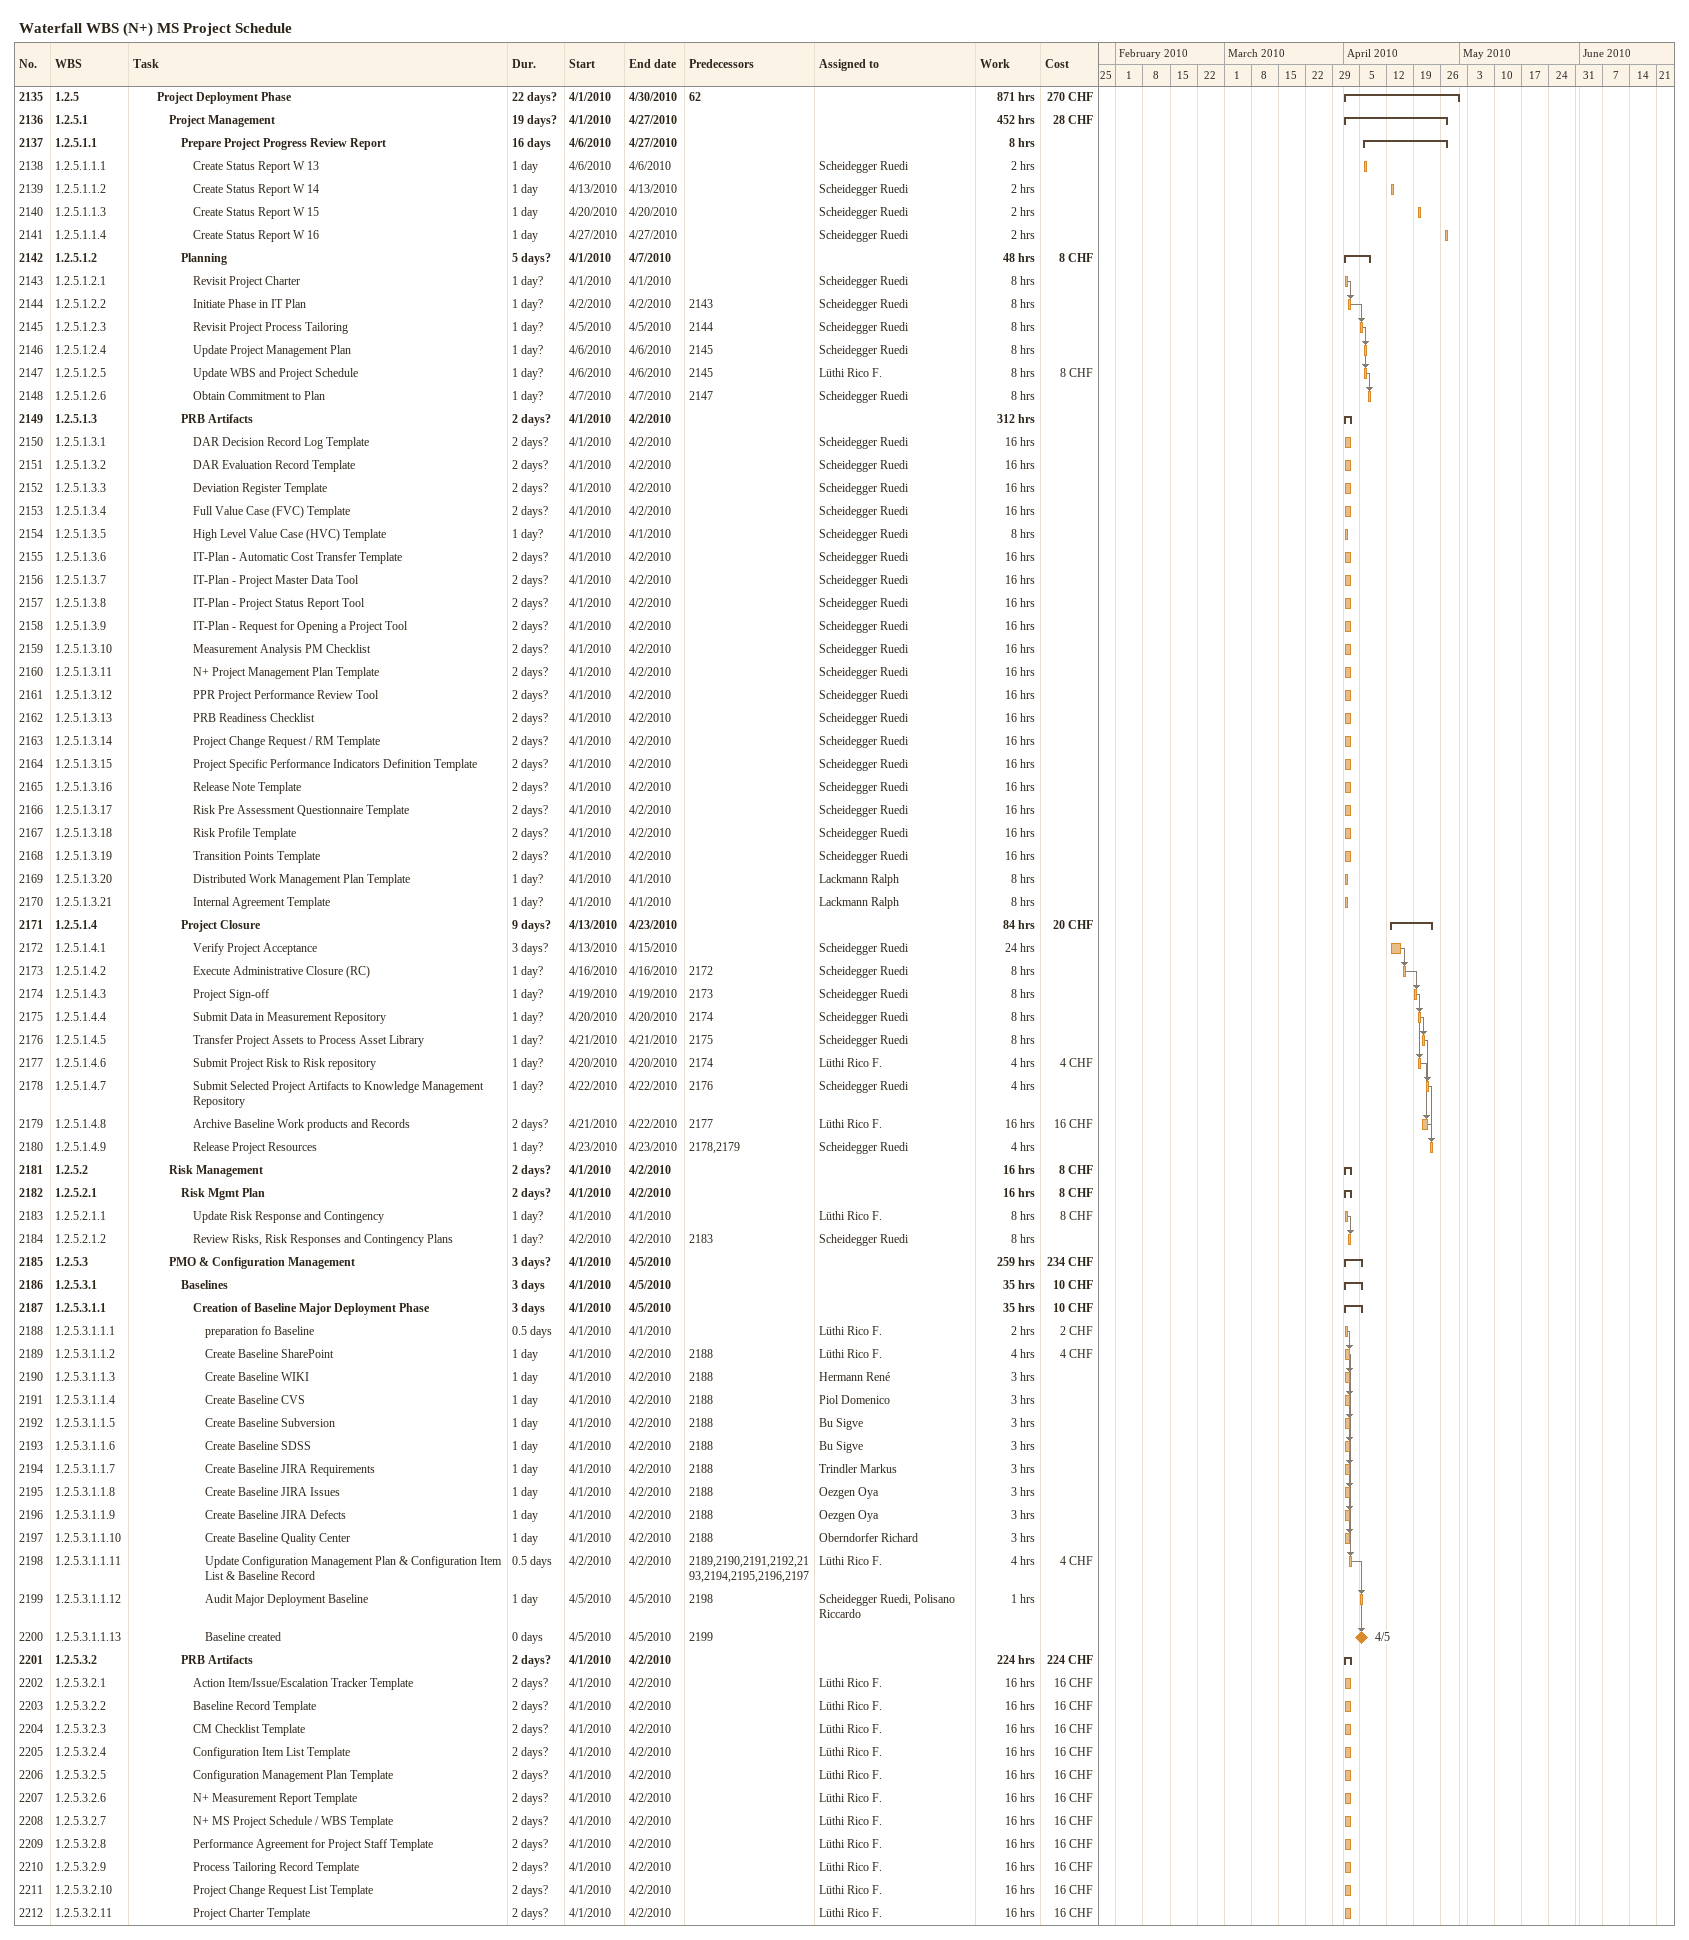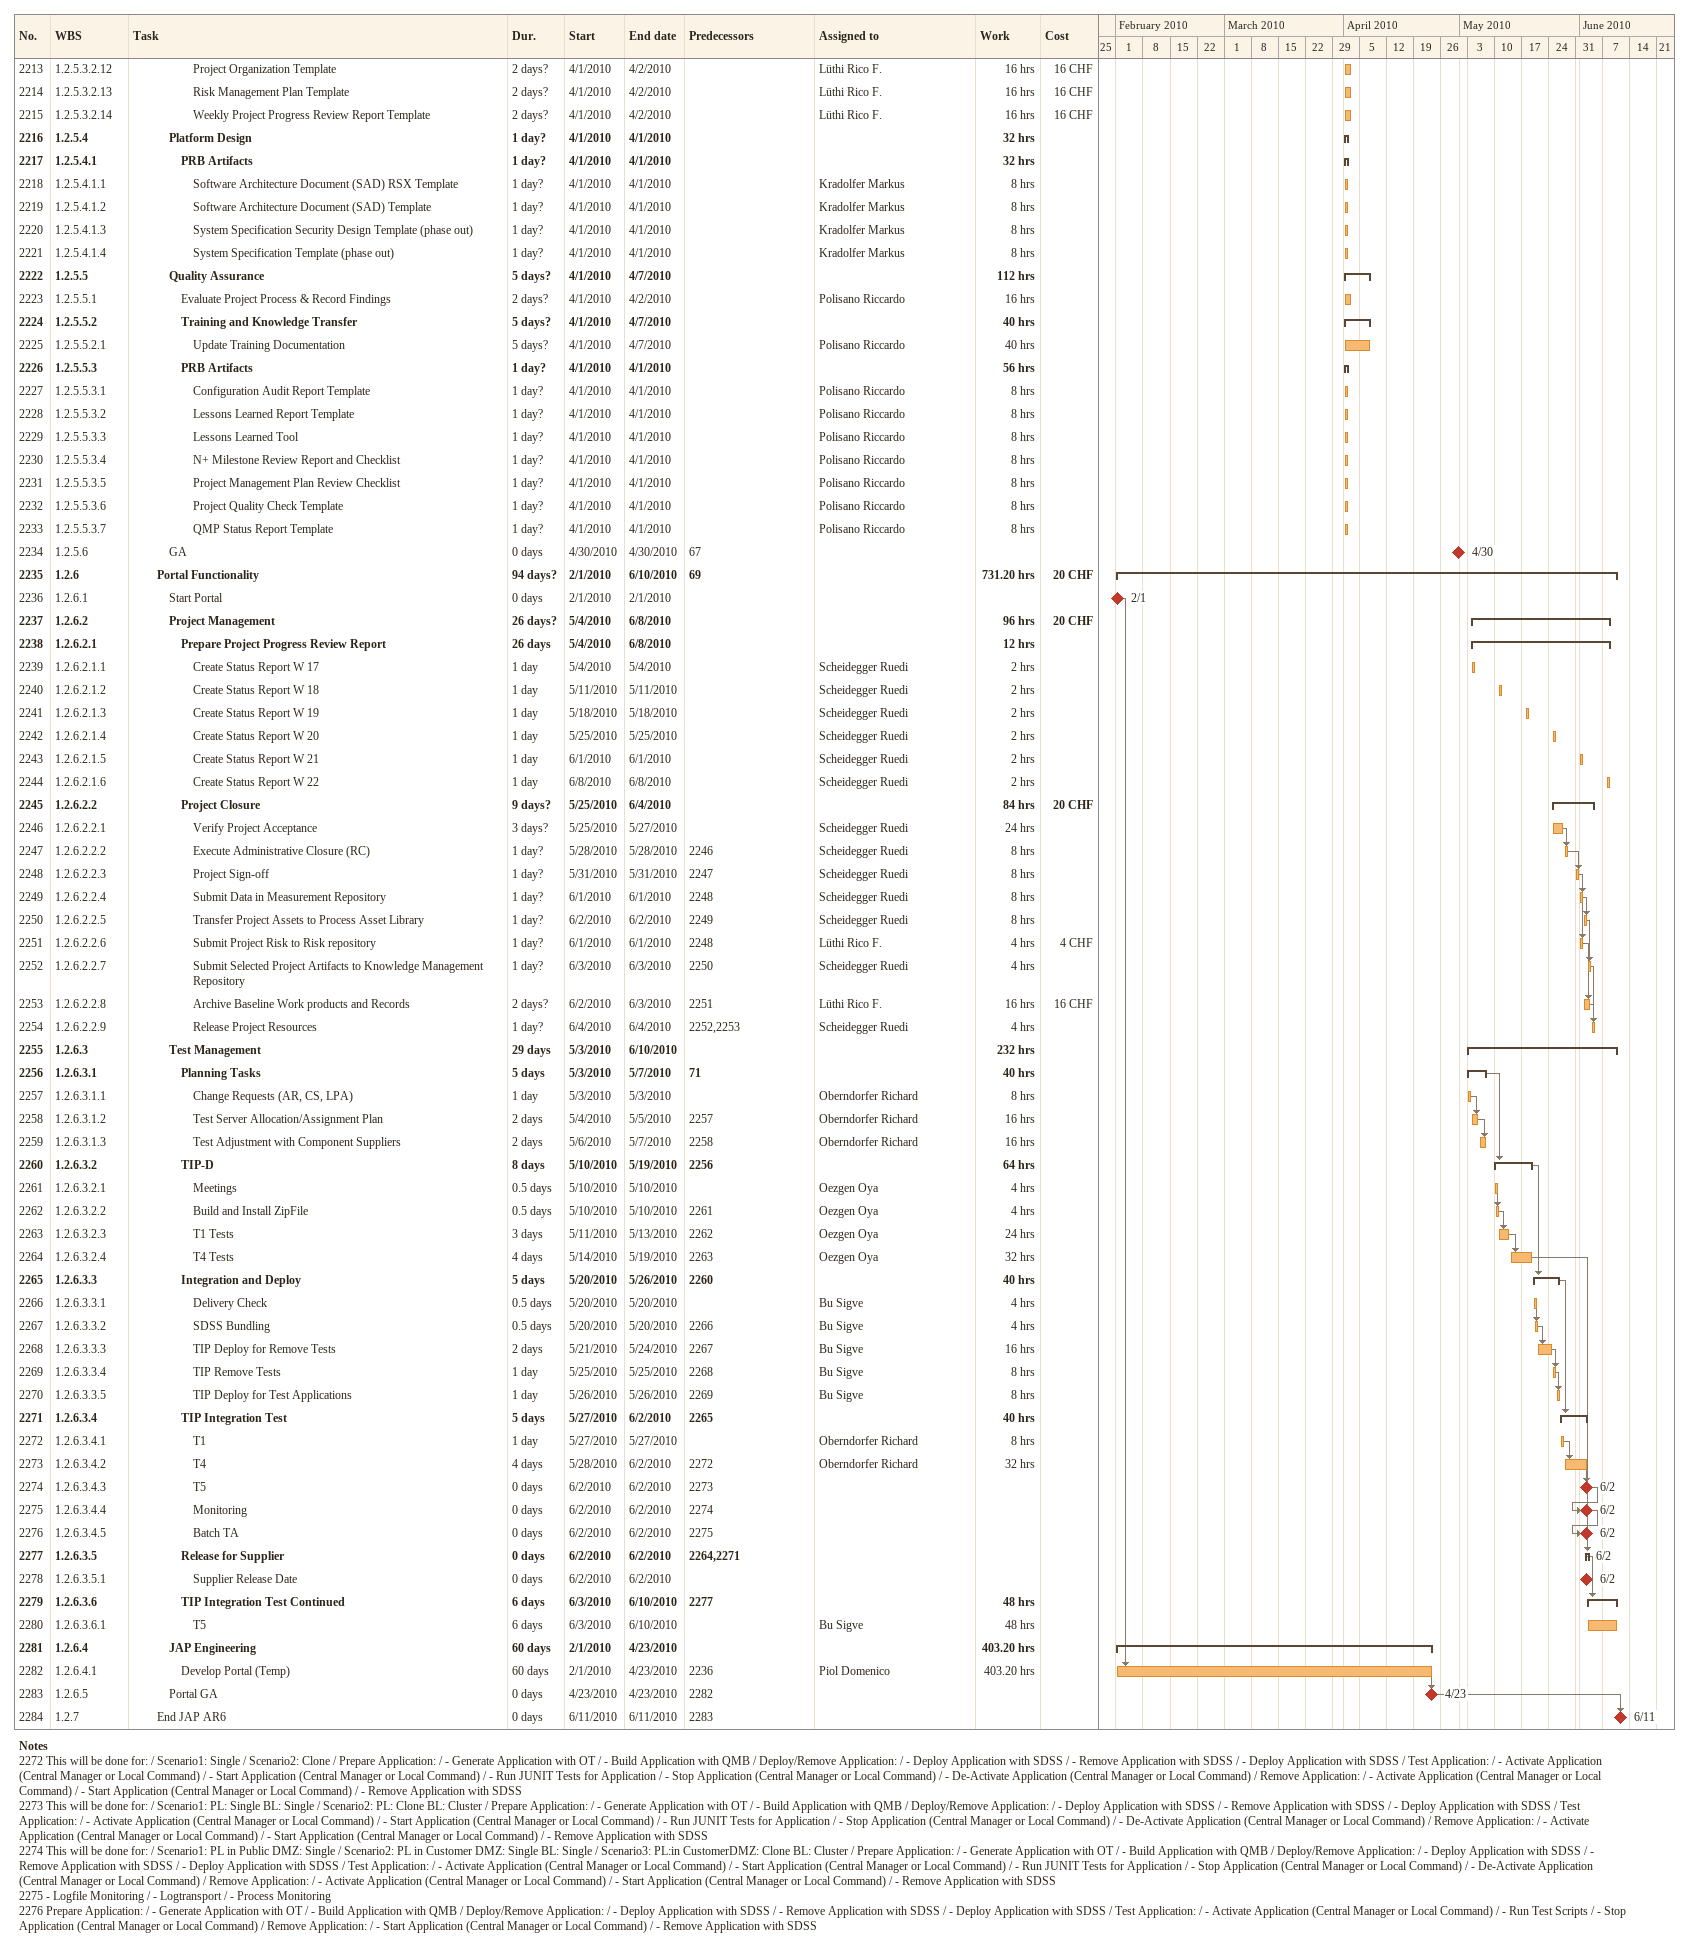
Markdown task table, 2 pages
Waterfall WBS (N+) MS Project Schedule

| ID | WBS | Task | Duration | Start | Finish | Predecessors | Resources | Work (h) | Cost (CHF) |
|---|---|---|---|---|---|---|---|---|---|
| 2135 | 1.2.5 | **Project Deployment Phase** | 22d? | 2010-04-01 | 2010-04-30 | 62 |  | 871 | 270 |
| 2136 | 1.2.5.1 | **Project Management** | 19d? | 2010-04-01 | 2010-04-27 |  |  | 452 | 28 |
| 2137 | 1.2.5.1.1 | **Prepare Project Progress Review Report** | 16d | 2010-04-06 | 2010-04-27 |  |  | 8 |  |
| 2138 | 1.2.5.1.1.1 | Create Status Report W 13 | 1d | 2010-04-06 | 2010-04-06 |  | Scheidegger Ruedi | 2 |  |
| 2139 | 1.2.5.1.1.2 | Create Status Report W 14 | 1d | 2010-04-13 | 2010-04-13 |  | Scheidegger Ruedi | 2 |  |
| 2140 | 1.2.5.1.1.3 | Create Status Report W 15 | 1d | 2010-04-20 | 2010-04-20 |  | Scheidegger Ruedi | 2 |  |
| 2141 | 1.2.5.1.1.4 | Create Status Report W 16 | 1d | 2010-04-27 | 2010-04-27 |  | Scheidegger Ruedi | 2 |  |
| 2142 | 1.2.5.1.2 | **Planning** | 5d? | 2010-04-01 | 2010-04-07 |  |  | 48 | 8 |
| 2143 | 1.2.5.1.2.1 | Revisit Project Charter | 1d? | 2010-04-01 | 2010-04-01 |  | Scheidegger Ruedi | 8 |  |
| 2144 | 1.2.5.1.2.2 | Initiate Phase in IT Plan | 1d? | 2010-04-02 | 2010-04-02 | 2143 | Scheidegger Ruedi | 8 |  |
| 2145 | 1.2.5.1.2.3 | Revisit Project Process Tailoring | 1d? | 2010-04-05 | 2010-04-05 | 2144 | Scheidegger Ruedi | 8 |  |
| 2146 | 1.2.5.1.2.4 | Update Project Management Plan | 1d? | 2010-04-06 | 2010-04-06 | 2145 | Scheidegger Ruedi | 8 |  |
| 2147 | 1.2.5.1.2.5 | Update WBS and Project Schedule | 1d? | 2010-04-06 | 2010-04-06 | 2145 | Lüthi Rico F. | 8 | 8 |
| 2148 | 1.2.5.1.2.6 | Obtain Commitment to Plan | 1d? | 2010-04-07 | 2010-04-07 | 2147 | Scheidegger Ruedi | 8 |  |
| 2149 | 1.2.5.1.3 | **PRB Artifacts** | 2d? | 2010-04-01 | 2010-04-02 |  |  | 312 |  |
| 2150 | 1.2.5.1.3.1 | DAR Decision Record Log Template | 2d? | 2010-04-01 | 2010-04-02 |  | Scheidegger Ruedi | 16 |  |
| 2151 | 1.2.5.1.3.2 | DAR Evaluation Record Template | 2d? | 2010-04-01 | 2010-04-02 |  | Scheidegger Ruedi | 16 |  |
| 2152 | 1.2.5.1.3.3 | Deviation Register Template | 2d? | 2010-04-01 | 2010-04-02 |  | Scheidegger Ruedi | 16 |  |
| 2153 | 1.2.5.1.3.4 | Full Value Case (FVC) Template | 2d? | 2010-04-01 | 2010-04-02 |  | Scheidegger Ruedi | 16 |  |
| 2154 | 1.2.5.1.3.5 | High Level Value Case (HVC) Template | 1d? | 2010-04-01 | 2010-04-01 |  | Scheidegger Ruedi | 8 |  |
| 2155 | 1.2.5.1.3.6 | IT-Plan - Automatic Cost Transfer Template | 2d? | 2010-04-01 | 2010-04-02 |  | Scheidegger Ruedi | 16 |  |
| 2156 | 1.2.5.1.3.7 | IT-Plan - Project Master Data Tool | 2d? | 2010-04-01 | 2010-04-02 |  | Scheidegger Ruedi | 16 |  |
| 2157 | 1.2.5.1.3.8 | IT-Plan - Project Status Report Tool | 2d? | 2010-04-01 | 2010-04-02 |  | Scheidegger Ruedi | 16 |  |
| 2158 | 1.2.5.1.3.9 | IT-Plan - Request for Opening a Project Tool | 2d? | 2010-04-01 | 2010-04-02 |  | Scheidegger Ruedi | 16 |  |
| 2159 | 1.2.5.1.3.10 | Measurement Analysis PM Checklist | 2d? | 2010-04-01 | 2010-04-02 |  | Scheidegger Ruedi | 16 |  |
| 2160 | 1.2.5.1.3.11 | N+ Project Management Plan Template | 2d? | 2010-04-01 | 2010-04-02 |  | Scheidegger Ruedi | 16 |  |
| 2161 | 1.2.5.1.3.12 | PPR Project Performance Review Tool | 2d? | 2010-04-01 | 2010-04-02 |  | Scheidegger Ruedi | 16 |  |
| 2162 | 1.2.5.1.3.13 | PRB Readiness Checklist | 2d? | 2010-04-01 | 2010-04-02 |  | Scheidegger Ruedi | 16 |  |
| 2163 | 1.2.5.1.3.14 | Project Change Request / RM Template | 2d? | 2010-04-01 | 2010-04-02 |  | Scheidegger Ruedi | 16 |  |
| 2164 | 1.2.5.1.3.15 | Project Specific Performance Indicators Definition Template | 2d? | 2010-04-01 | 2010-04-02 |  | Scheidegger Ruedi | 16 |  |
| 2165 | 1.2.5.1.3.16 | Release Note Template | 2d? | 2010-04-01 | 2010-04-02 |  | Scheidegger Ruedi | 16 |  |
| 2166 | 1.2.5.1.3.17 | Risk Pre Assessment Questionnaire Template | 2d? | 2010-04-01 | 2010-04-02 |  | Scheidegger Ruedi | 16 |  |
| 2167 | 1.2.5.1.3.18 | Risk Profile Template | 2d? | 2010-04-01 | 2010-04-02 |  | Scheidegger Ruedi | 16 |  |
| 2168 | 1.2.5.1.3.19 | Transition Points Template | 2d? | 2010-04-01 | 2010-04-02 |  | Scheidegger Ruedi | 16 |  |
| 2169 | 1.2.5.1.3.20 | Distributed Work Management Plan Template | 1d? | 2010-04-01 | 2010-04-01 |  | Lackmann Ralph | 8 |  |
| 2170 | 1.2.5.1.3.21 | Internal Agreement Template | 1d? | 2010-04-01 | 2010-04-01 |  | Lackmann Ralph | 8 |  |
| 2171 | 1.2.5.1.4 | **Project Closure** | 9d? | 2010-04-13 | 2010-04-23 |  |  | 84 | 20 |
| 2172 | 1.2.5.1.4.1 | Verify Project Acceptance | 3d? | 2010-04-13 | 2010-04-15 |  | Scheidegger Ruedi | 24 |  |
| 2173 | 1.2.5.1.4.2 | Execute Administrative Closure (RC) | 1d? | 2010-04-16 | 2010-04-16 | 2172 | Scheidegger Ruedi | 8 |  |
| 2174 | 1.2.5.1.4.3 | Project Sign-off | 1d? | 2010-04-19 | 2010-04-19 | 2173 | Scheidegger Ruedi | 8 |  |
| 2175 | 1.2.5.1.4.4 | Submit Data in Measurement Repository | 1d? | 2010-04-20 | 2010-04-20 | 2174 | Scheidegger Ruedi | 8 |  |
| 2176 | 1.2.5.1.4.5 | Transfer Project Assets to Process Asset Library | 1d? | 2010-04-21 | 2010-04-21 | 2175 | Scheidegger Ruedi | 8 |  |
| 2177 | 1.2.5.1.4.6 | Submit Project Risk to Risk repository | 1d? | 2010-04-20 | 2010-04-20 | 2174 | Lüthi Rico F. | 4 | 4 |
| 2178 | 1.2.5.1.4.7 | Submit Selected Project Artifacts to Knowledge Management Repository | 1d? | 2010-04-22 | 2010-04-22 | 2176 | Scheidegger Ruedi | 4 |  |
| 2179 | 1.2.5.1.4.8 | Archive Baseline Work products and Records | 2d? | 2010-04-21 | 2010-04-22 | 2177 | Lüthi Rico F. | 16 | 16 |
| 2180 | 1.2.5.1.4.9 | Release Project Resources | 1d? | 2010-04-23 | 2010-04-23 | 2178, 2179 | Scheidegger Ruedi | 4 |  |
| 2181 | 1.2.5.2 | **Risk Management** | 2d? | 2010-04-01 | 2010-04-02 |  |  | 16 | 8 |
| 2182 | 1.2.5.2.1 | **Risk Mgmt Plan** | 2d? | 2010-04-01 | 2010-04-02 |  |  | 16 | 8 |
| 2183 | 1.2.5.2.1.1 | Update Risk Response and Contingency | 1d? | 2010-04-01 | 2010-04-01 |  | Lüthi Rico F. | 8 | 8 |
| 2184 | 1.2.5.2.1.2 | Review Risks, Risk Responses and Contingency Plans | 1d? | 2010-04-02 | 2010-04-02 | 2183 | Scheidegger Ruedi | 8 |  |
| 2185 | 1.2.5.3 | **PMO & Configuration Management** | 3d? | 2010-04-01 | 2010-04-05 |  |  | 259 | 234 |
| 2186 | 1.2.5.3.1 | **Baselines** | 3d | 2010-04-01 | 2010-04-05 |  |  | 35 | 10 |
| 2187 | 1.2.5.3.1.1 | **Creation of Baseline Major Deployment Phase** | 3d | 2010-04-01 | 2010-04-05 |  |  | 35 | 10 |
| 2188 | 1.2.5.3.1.1.1 | preparation fo Baseline | 0.5d | 2010-04-01 | 2010-04-01 |  | Lüthi Rico F. | 2 | 2 |
| 2189 | 1.2.5.3.1.1.2 | Create Baseline SharePoint | 1d | 2010-04-01 | 2010-04-02 | 2188 | Lüthi Rico F. | 4 | 4 |
| 2190 | 1.2.5.3.1.1.3 | Create Baseline WIKI | 1d | 2010-04-01 | 2010-04-02 | 2188 | Hermann René | 3 |  |
| 2191 | 1.2.5.3.1.1.4 | Create Baseline CVS | 1d | 2010-04-01 | 2010-04-02 | 2188 | Piol Domenico | 3 |  |
| 2192 | 1.2.5.3.1.1.5 | Create Baseline Subversion | 1d | 2010-04-01 | 2010-04-02 | 2188 | Bu Sigve | 3 |  |
| 2193 | 1.2.5.3.1.1.6 | Create Baseline SDSS | 1d | 2010-04-01 | 2010-04-02 | 2188 | Bu Sigve | 3 |  |
| 2194 | 1.2.5.3.1.1.7 | Create Baseline JIRA Requirements | 1d | 2010-04-01 | 2010-04-02 | 2188 | Trindler Markus | 3 |  |
| 2195 | 1.2.5.3.1.1.8 | Create Baseline JIRA Issues | 1d | 2010-04-01 | 2010-04-02 | 2188 | Oezgen Oya | 3 |  |
| 2196 | 1.2.5.3.1.1.9 | Create Baseline JIRA Defects | 1d | 2010-04-01 | 2010-04-02 | 2188 | Oezgen Oya | 3 |  |
| 2197 | 1.2.5.3.1.1.10 | Create Baseline Quality Center | 1d | 2010-04-01 | 2010-04-02 | 2188 | Oberndorfer Richard | 3 |  |
| 2198 | 1.2.5.3.1.1.11 | Update Configuration Management Plan & Configuration Item List & Baseline Record | 0.5d | 2010-04-02 | 2010-04-02 | 2189, 2190, 2191, 2192, 2193, 2194, 2195, 2196, 2197 | Lüthi Rico F. | 4 | 4 |
| 2199 | 1.2.5.3.1.1.12 | Audit Major Deployment Baseline | 1d | 2010-04-05 | 2010-04-05 | 2198 | Scheidegger Ruedi, Polisano Riccardo | 1 |  |
| 2200 | 1.2.5.3.1.1.13 | Baseline created | 0d | 2010-04-05 | 2010-04-05 | 2199 |  |  |  |
| 2201 | 1.2.5.3.2 | **PRB Artifacts** | 2d? | 2010-04-01 | 2010-04-02 |  |  | 224 | 224 |
| 2202 | 1.2.5.3.2.1 | Action Item/Issue/Escalation Tracker Template | 2d? | 2010-04-01 | 2010-04-02 |  | Lüthi Rico F. | 16 | 16 |
| 2203 | 1.2.5.3.2.2 | Baseline Record Template | 2d? | 2010-04-01 | 2010-04-02 |  | Lüthi Rico F. | 16 | 16 |
| 2204 | 1.2.5.3.2.3 | CM Checklist Template | 2d? | 2010-04-01 | 2010-04-02 |  | Lüthi Rico F. | 16 | 16 |
| 2205 | 1.2.5.3.2.4 | Configuration Item List Template | 2d? | 2010-04-01 | 2010-04-02 |  | Lüthi Rico F. | 16 | 16 |
| 2206 | 1.2.5.3.2.5 | Configuration Management Plan Template | 2d? | 2010-04-01 | 2010-04-02 |  | Lüthi Rico F. | 16 | 16 |
| 2207 | 1.2.5.3.2.6 | N+ Measurement Report Template | 2d? | 2010-04-01 | 2010-04-02 |  | Lüthi Rico F. | 16 | 16 |
| 2208 | 1.2.5.3.2.7 | N+ MS Project Schedule / WBS Template | 2d? | 2010-04-01 | 2010-04-02 |  | Lüthi Rico F. | 16 | 16 |
| 2209 | 1.2.5.3.2.8 | Performance Agreement for Project Staff Template | 2d? | 2010-04-01 | 2010-04-02 |  | Lüthi Rico F. | 16 | 16 |
| 2210 | 1.2.5.3.2.9 | Process Tailoring Record Template | 2d? | 2010-04-01 | 2010-04-02 |  | Lüthi Rico F. | 16 | 16 |
| 2211 | 1.2.5.3.2.10 | Project Change Request List Template | 2d? | 2010-04-01 | 2010-04-02 |  | Lüthi Rico F. | 16 | 16 |
| 2212 | 1.2.5.3.2.11 | Project Charter Template | 2d? | 2010-04-01 | 2010-04-02 |  | Lüthi Rico F. | 16 | 16 |
| 2213 | 1.2.5.3.2.12 | Project Organization Template | 2d? | 2010-04-01 | 2010-04-02 |  | Lüthi Rico F. | 16 | 16 |
| 2214 | 1.2.5.3.2.13 | Risk Management Plan Template | 2d? | 2010-04-01 | 2010-04-02 |  | Lüthi Rico F. | 16 | 16 |
| 2215 | 1.2.5.3.2.14 | Weekly Project Progress Review Report Template | 2d? | 2010-04-01 | 2010-04-02 |  | Lüthi Rico F. | 16 | 16 |
| 2216 | 1.2.5.4 | **Platform Design** | 1d? | 2010-04-01 | 2010-04-01 |  |  | 32 |  |
| 2217 | 1.2.5.4.1 | **PRB Artifacts** | 1d? | 2010-04-01 | 2010-04-01 |  |  | 32 |  |
| 2218 | 1.2.5.4.1.1 | Software Architecture Document (SAD) RSX Template | 1d? | 2010-04-01 | 2010-04-01 |  | Kradolfer Markus | 8 |  |
| 2219 | 1.2.5.4.1.2 | Software Architecture Document (SAD) Template | 1d? | 2010-04-01 | 2010-04-01 |  | Kradolfer Markus | 8 |  |
| 2220 | 1.2.5.4.1.3 | System Specification Security Design Template (phase out) | 1d? | 2010-04-01 | 2010-04-01 |  | Kradolfer Markus | 8 |  |
| 2221 | 1.2.5.4.1.4 | System Specification Template (phase out) | 1d? | 2010-04-01 | 2010-04-01 |  | Kradolfer Markus | 8 |  |
| 2222 | 1.2.5.5 | **Quality Assurance** | 5d? | 2010-04-01 | 2010-04-07 |  |  | 112 |  |
| 2223 | 1.2.5.5.1 | Evaluate Project Process & Record Findings | 2d? | 2010-04-01 | 2010-04-02 |  | Polisano Riccardo | 16 |  |
| 2224 | 1.2.5.5.2 | **Training and Knowledge Transfer** | 5d? | 2010-04-01 | 2010-04-07 |  |  | 40 |  |
| 2225 | 1.2.5.5.2.1 | Update Training Documentation | 5d? | 2010-04-01 | 2010-04-07 |  | Polisano Riccardo | 40 |  |
| 2226 | 1.2.5.5.3 | **PRB Artifacts** | 1d? | 2010-04-01 | 2010-04-01 |  |  | 56 |  |
| 2227 | 1.2.5.5.3.1 | Configuration Audit Report Template | 1d? | 2010-04-01 | 2010-04-01 |  | Polisano Riccardo | 8 |  |
| 2228 | 1.2.5.5.3.2 | Lessons Learned Report Template | 1d? | 2010-04-01 | 2010-04-01 |  | Polisano Riccardo | 8 |  |
| 2229 | 1.2.5.5.3.3 | Lessons Learned Tool | 1d? | 2010-04-01 | 2010-04-01 |  | Polisano Riccardo | 8 |  |
| 2230 | 1.2.5.5.3.4 | N+ Milestone Review Report and Checklist | 1d? | 2010-04-01 | 2010-04-01 |  | Polisano Riccardo | 8 |  |
| 2231 | 1.2.5.5.3.5 | Project Management Plan Review Checklist | 1d? | 2010-04-01 | 2010-04-01 |  | Polisano Riccardo | 8 |  |
| 2232 | 1.2.5.5.3.6 | Project Quality Check Template | 1d? | 2010-04-01 | 2010-04-01 |  | Polisano Riccardo | 8 |  |
| 2233 | 1.2.5.5.3.7 | QMP Status Report Template | 1d? | 2010-04-01 | 2010-04-01 |  | Polisano Riccardo | 8 |  |
| 2234 | 1.2.5.6 | GA | 0d | 2010-04-30 | 2010-04-30 | 67 |  |  |  |
| 2235 | 1.2.6 | **Portal Functionality** | 94d? | 2010-02-01 | 2010-06-10 | 69 |  | 731.20 | 20 |
| 2236 | 1.2.6.1 | Start Portal | 0d | 2010-02-01 | 2010-02-01 |  |  |  |  |
| 2237 | 1.2.6.2 | **Project Management** | 26d? | 2010-05-04 | 2010-06-08 |  |  | 96 | 20 |
| 2238 | 1.2.6.2.1 | **Prepare Project Progress Review Report** | 26d | 2010-05-04 | 2010-06-08 |  |  | 12 |  |
| 2239 | 1.2.6.2.1.1 | Create Status Report W 17 | 1d | 2010-05-04 | 2010-05-04 |  | Scheidegger Ruedi | 2 |  |
| 2240 | 1.2.6.2.1.2 | Create Status Report W 18 | 1d | 2010-05-11 | 2010-05-11 |  | Scheidegger Ruedi | 2 |  |
| 2241 | 1.2.6.2.1.3 | Create Status Report W 19 | 1d | 2010-05-18 | 2010-05-18 |  | Scheidegger Ruedi | 2 |  |
| 2242 | 1.2.6.2.1.4 | Create Status Report W 20 | 1d | 2010-05-25 | 2010-05-25 |  | Scheidegger Ruedi | 2 |  |
| 2243 | 1.2.6.2.1.5 | Create Status Report W 21 | 1d | 2010-06-01 | 2010-06-01 |  | Scheidegger Ruedi | 2 |  |
| 2244 | 1.2.6.2.1.6 | Create Status Report W 22 | 1d | 2010-06-08 | 2010-06-08 |  | Scheidegger Ruedi | 2 |  |
| 2245 | 1.2.6.2.2 | **Project Closure** | 9d? | 2010-05-25 | 2010-06-04 |  |  | 84 | 20 |
| 2246 | 1.2.6.2.2.1 | Verify Project Acceptance | 3d? | 2010-05-25 | 2010-05-27 |  | Scheidegger Ruedi | 24 |  |
| 2247 | 1.2.6.2.2.2 | Execute Administrative Closure (RC) | 1d? | 2010-05-28 | 2010-05-28 | 2246 | Scheidegger Ruedi | 8 |  |
| 2248 | 1.2.6.2.2.3 | Project Sign-off | 1d? | 2010-05-31 | 2010-05-31 | 2247 | Scheidegger Ruedi | 8 |  |
| 2249 | 1.2.6.2.2.4 | Submit Data in Measurement Repository | 1d? | 2010-06-01 | 2010-06-01 | 2248 | Scheidegger Ruedi | 8 |  |
| 2250 | 1.2.6.2.2.5 | Transfer Project Assets to Process Asset Library | 1d? | 2010-06-02 | 2010-06-02 | 2249 | Scheidegger Ruedi | 8 |  |
| 2251 | 1.2.6.2.2.6 | Submit Project Risk to Risk repository | 1d? | 2010-06-01 | 2010-06-01 | 2248 | Lüthi Rico F. | 4 | 4 |
| 2252 | 1.2.6.2.2.7 | Submit Selected Project Artifacts to Knowledge Management Repository | 1d? | 2010-06-03 | 2010-06-03 | 2250 | Scheidegger Ruedi | 4 |  |
| 2253 | 1.2.6.2.2.8 | Archive Baseline Work products and Records | 2d? | 2010-06-02 | 2010-06-03 | 2251 | Lüthi Rico F. | 16 | 16 |
| 2254 | 1.2.6.2.2.9 | Release Project Resources | 1d? | 2010-06-04 | 2010-06-04 | 2252, 2253 | Scheidegger Ruedi | 4 |  |
| 2255 | 1.2.6.3 | **Test Management** | 29d | 2010-05-03 | 2010-06-10 |  |  | 232 |  |
| 2256 | 1.2.6.3.1 | **Planning Tasks** | 5d | 2010-05-03 | 2010-05-07 | 71 |  | 40 |  |
| 2257 | 1.2.6.3.1.1 | Change Requests (AR, CS, LPA) | 1d | 2010-05-03 | 2010-05-03 |  | Oberndorfer Richard | 8 |  |
| 2258 | 1.2.6.3.1.2 | Test Server Allocation/Assignment Plan | 2d | 2010-05-04 | 2010-05-05 | 2257 | Oberndorfer Richard | 16 |  |
| 2259 | 1.2.6.3.1.3 | Test Adjustment with Component Suppliers | 2d | 2010-05-06 | 2010-05-07 | 2258 | Oberndorfer Richard | 16 |  |
| 2260 | 1.2.6.3.2 | **TIP-D** | 8d | 2010-05-10 | 2010-05-19 | 2256 |  | 64 |  |
| 2261 | 1.2.6.3.2.1 | Meetings | 0.5d | 2010-05-10 | 2010-05-10 |  | Oezgen Oya | 4 |  |
| 2262 | 1.2.6.3.2.2 | Build and Install ZipFile | 0.5d | 2010-05-10 | 2010-05-10 | 2261 | Oezgen Oya | 4 |  |
| 2263 | 1.2.6.3.2.3 | T1 Tests | 3d | 2010-05-11 | 2010-05-13 | 2262 | Oezgen Oya | 24 |  |
| 2264 | 1.2.6.3.2.4 | T4 Tests | 4d | 2010-05-14 | 2010-05-19 | 2263 | Oezgen Oya | 32 |  |
| 2265 | 1.2.6.3.3 | **Integration and Deploy** | 5d | 2010-05-20 | 2010-05-26 | 2260 |  | 40 |  |
| 2266 | 1.2.6.3.3.1 | Delivery Check | 0.5d | 2010-05-20 | 2010-05-20 |  | Bu Sigve | 4 |  |
| 2267 | 1.2.6.3.3.2 | SDSS Bundling | 0.5d | 2010-05-20 | 2010-05-20 | 2266 | Bu Sigve | 4 |  |
| 2268 | 1.2.6.3.3.3 | TIP Deploy for Remove Tests | 2d | 2010-05-21 | 2010-05-24 | 2267 | Bu Sigve | 16 |  |
| 2269 | 1.2.6.3.3.4 | TIP Remove Tests | 1d | 2010-05-25 | 2010-05-25 | 2268 | Bu Sigve | 8 |  |
| 2270 | 1.2.6.3.3.5 | TIP Deploy for Test Applications | 1d | 2010-05-26 | 2010-05-26 | 2269 | Bu Sigve | 8 |  |
| 2271 | 1.2.6.3.4 | **TIP Integration Test** | 5d | 2010-05-27 | 2010-06-02 | 2265 |  | 40 |  |
| 2272 | 1.2.6.3.4.1 | T1 | 1d | 2010-05-27 | 2010-05-27 |  | Oberndorfer Richard | 8 |  |
| 2273 | 1.2.6.3.4.2 | T4 | 4d | 2010-05-28 | 2010-06-02 | 2272 | Oberndorfer Richard | 32 |  |
| 2274 | 1.2.6.3.4.3 | T5 | 0d | 2010-06-02 | 2010-06-02 | 2273 |  |  |  |
| 2275 | 1.2.6.3.4.4 | Monitoring | 0d | 2010-06-02 | 2010-06-02 | 2274 |  |  |  |
| 2276 | 1.2.6.3.4.5 | Batch TA | 0d | 2010-06-02 | 2010-06-02 | 2275 |  |  |  |
| 2277 | 1.2.6.3.5 | **Release for Supplier** | 0d | 2010-06-02 | 2010-06-02 | 2264, 2271 |  |  |  |
| 2278 | 1.2.6.3.5.1 | Supplier Release Date | 0d | 2010-06-02 | 2010-06-02 |  |  |  |  |
| 2279 | 1.2.6.3.6 | **TIP Integration Test Continued** | 6d | 2010-06-03 | 2010-06-10 | 2277 |  | 48 |  |
| 2280 | 1.2.6.3.6.1 | T5 | 6d | 2010-06-03 | 2010-06-10 |  | Bu Sigve | 48 |  |
| 2281 | 1.2.6.4 | **JAP Engineering** | 60d | 2010-02-01 | 2010-04-23 |  |  | 403.20 |  |
| 2282 | 1.2.6.4.1 | Develop Portal (Temp) | 60d | 2010-02-01 | 2010-04-23 | 2236 | Piol Domenico | 403.20 |  |
| 2283 | 1.2.6.5 | Portal GA | 0d | 2010-04-23 | 2010-04-23 | 2282 |  |  |  |
| 2284 | 1.2.7 | End JAP AR6 | 0d | 2010-06-11 | 2010-06-11 | 2283 |  |  |  |

Notes
- 2272: This will be done for: / Scenario1: Single / Scenario2: Clone / Prepare Application: / - Generate Application with OT / - Build Application with QMB / Deploy/Remove Application: / - Deploy Application with SDSS / - Remove Application with SDSS / - Deploy Application with SDSS / Test Application: / - Activate Application (Central Manager or Local Command) / - Start Application (Central Manager or Local Command) / - Run JUNIT Tests for Application / - Stop Application (Central Manager or Local Command) / - De-Activate Application (Central Manager or Local Command) / Remove Application: / - Activate Application (Central Manager or Local Command) / - Start Application (Central Manager or Local Command) / - Remove Application with SDSS
- 2273: This will be done for: / Scenario1: PL: Single BL: Single / Scenario2: PL: Clone BL: Cluster / Prepare Application: / - Generate Application with OT / - Build Application with QMB / Deploy/Remove Application: / - Deploy Application with SDSS / - Remove Application with SDSS / - Deploy Application with SDSS / Test Application: / - Activate Application (Central Manager or Local Command) / - Start Application (Central Manager or Local Command) / - Run JUNIT Tests for Application / - Stop Application (Central Manager or Local Command) / - De-Activate Application (Central Manager or Local Command) / Remove Application: / - Activate Application (Central Manager or Local Command) / - Start Application (Central Manager or Local Command) / - Remove Application with SDSS
- 2274: This will be done for: / Scenario1: PL in Public DMZ: Single / Scenario2: PL in Customer DMZ: Single BL: Single / Scenario3: PL:in CustomerDMZ: Clone BL: Cluster / Prepare Application: / - Generate Application with OT / - Build Application with QMB / Deploy/Remove Application: / - Deploy Application with SDSS / - Remove Application with SDSS / - Deploy Application with SDSS / Test Application: / - Activate Application (Central Manager or Local Command) / - Start Application (Central Manager or Local Command) / - Run JUNIT Tests for Application / - Stop Application (Central Manager or Local Command) / - De-Activate Application (Central Manager or Local Command) / Remove Application: / - Activate Application (Central Manager or Local Command) / - Start Application (Central Manager or Local Command) / - Remove Application with SDSS
- 2275: - Logfile Monitoring / - Logtransport / - Process Monitoring
- 2276: Prepare Application: / - Generate Application with OT / - Build Application with QMB / Deploy/Remove Application: / - Deploy Application with SDSS / - Remove Application with SDSS / - Deploy Application with SDSS / Test Application: / - Activate Application (Central Manager or Local Command) / - Run Test Scripts / - Stop Application (Central Manager or Local Command) / Remove Application: / - Start Application (Central Manager or Local Command) / - Remove Application with SDSS
